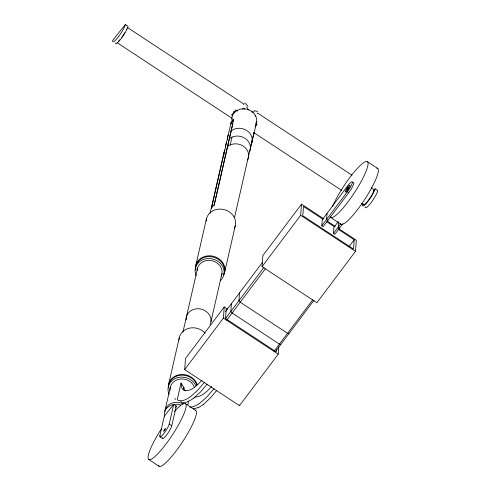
<?xml version="1.0" encoding="UTF-8"?>
<svg xmlns="http://www.w3.org/2000/svg" width="491" height="491" viewBox="0 0 491 491"><rect width="100%" height="100%" fill="white"/><g stroke="black" fill="none" stroke-linecap="round" stroke-linejoin="round"><path stroke-width="0.74" d="M185.291 390.965A113.869 21.273 -56.7 0 1 183.88 387.503L181.038 383.041L181.731 387.816A117.674 21.985 -56.7 0 0 184.751 390.572C191.926 391.29 197.431 384.926 202.004 380.273M278.784 346.75L278.225 354.152L239.504 405.67L184.665 369.606L185.5 358.504L224.227 306.985L227.413 309.078M184.665 369.606L223.393 318.088L224.227 306.985M226.21 309.25L225.516 318.53L276.237 351.887L276.396 349.745M231.384 303.739L230.801 311.497L232.126 313.006L279.416 344.111L280.834 344.406M239.498 292.937L238.914 300.701L240.24 302.21L287.536 333.315L288.954 333.604M239.504 405.67L239.565 404.848M338.477 228.499L356.331 240.24L355.496 251.343L316.891 302.708L262.059 266.644L262.894 255.535L301.499 204.176L323.815 218.857M262.059 266.644L300.664 215.285L301.499 204.176M321.814 225.756L322.274 219.68L347.873 185.623A8.353 1.559 -56.7 0 1 352.409 182.321A8.353 1.559 -56.7 0 1 347.413 191.699L321.814 225.756L323.188 226.658L348.788 192.601A8.353 1.559 -56.7 0 0 353.219 185.144A8.353 1.559 -56.7 0 0 352.857 182.726M327.037 213.34L326.583 219.422L327.951 220.324M342.884 223.62L334.837 234.324L333.469 233.421L333.923 227.345L338.256 221.582M338.575 222.527L338.231 227.081L339.6 227.984M338.354 229.377L354.207 239.798L353.508 249.084L302.787 215.727L303.487 206.441L323.139 219.367M168.701 383.974L179.375 337.28M195.829 265.293L206.502 218.599M165.037 410.329L170.371 386.982M210.062 213.364L223.951 152.591M182.977 332.002L197.241 269.584M230.991 123.45L231.329 121.989L233.2 119.644L232.869 121.105L230.991 123.45L232.863 124.677M160.496 436.155L159.857 435.732L164.338 416.11L173.716 404.4L176.281 406.094L171.801 425.715A8.353 1.559 -56.7 0 1 166.437 435.192A8.353 1.559 -56.7 0 1 162.361 437.751M214.137 205.576L226.596 151.044A10.44 9.169 12.9 0 0 226.363 151.633M226.762 150.338L229.997 136.191M232.851 123.701L230.156 135.485A10.44 9.169 12.9 0 0 229.917 136.068M230.23 144.919L232.004 137.136M159.857 435.732A8.353 1.559 -56.7 0 0 163.65 433.774A8.353 1.559 -56.7 0 0 169.229 424.028L173.716 404.4M181.038 383.041L177.22 399.754C179.706 401.583 183.088 400.742 185.666 399.551A80.671 15.074 -56.7 0 0 190.852 396.409L197.542 390.394L204.416 382.354M180.792 401.049C180.927 404.001 186.482 402.227 188.403 401.356M183.481 389.289L183.898 387.479M187.857 404.652L188.685 401.037M234.526 217.433L249.453 152.118A12.527 11.005 12.9 0 0 245.07 138.333A12.527 11.005 12.9 0 0 229.254 138.836M249.612 151.412L253.927 132.558A12.527 11.005 12.9 0 1 253.614 133.129M250.49 147.969L252.27 140.187M210.946 321.697L221.987 273.377M224.577 272.523L235.25 225.829M252 142.261L256.462 122.732M242.56 109.229L243.757 108.137L244.954 109.223M225.522 311.533L262.274 262.642M225.387 318.696L263.968 267.374M226.713 320.206L265.293 268.884M333.469 233.421L340.613 223.914M349.15 246.525L354.207 239.798M274.009 351.31L312.583 299.983M275.426 351.605L314.001 300.277M207.153 384.158L200.285 392.199L193.614 398.176M214.008 388.663L207.141 396.71L200.469 402.688A80.671 15.074 -56.7 0 1 195.283 405.824L192.349 406.879L189.741 407.113M216.752 390.468L209.884 398.508L203.213 404.486M125.34 24.55L112.697 40.348A11.275 2.105 -56.7 0 0 117.865 37.506A11.275 2.105 -56.7 0 0 125.34 24.55L128.083 26.354A11.275 2.105 -56.7 0 1 121.179 38.574A11.275 2.105 -56.7 0 1 115.367 42.907M243.567 104.7L244.002 104.153L127.261 27.379M257.106 113.599L257.542 113.059L351.955 175.152M256.044 122.566L256.854 121.553M175.348 407.266L176.281 406.094M373.234 191.152L375.106 188.808L377.849 190.612A11.275 2.105 -56.7 0 1 370.65 203.213A11.275 2.105 -56.7 0 1 365.144 206.815M211.603 386.583C207.19 391.192 202.071 396.808 195.246 397.047M198.002 407.665L193.233 408.929M251.717 111.979L254.473 111.838M367.606 161.821L377.886 168.585M371.098 187.74L374.283 189.833A9.814 1.835 -56.7 0 1 368.029 200.776A9.814 1.835 -56.7 0 1 363.23 203.931M237.472 111.156L235.6 109.923A9.814 1.835 -56.7 0 1 231.549 114.98L232.795 115.802M255.891 123.272L257.143 124.088A9.814 1.835 -56.7 0 1 255.044 126.942M233.618 111.678L234.759 112.427M347.413 191.699L348.788 192.601M116.981 42.613L232.194 118.392M254.117 132.809L341.644 190.367M361.45 203.391L363.365 204.649M330.455 217.268L340.736 224.025M327 220.95L335.292 226.4M326.945 221.871L334.555 226.873M300.664 215.285L355.496 251.343M223.393 318.088L278.225 354.152M185.395 403.62L195.682 410.384M169.229 424.028L171.801 425.715M159.968 436.867L162.539 438.561M148.828 459.521L159.109 466.284M246.666 106.7L248.17 109.646M255.081 115.538L255.252 116.115M254.129 110.745A9.243 6.303 51.9 0 1 257.72 111.727M375.106 188.808A11.275 2.105 -56.7 0 1 367.624 201.764A11.275 2.105 -56.7 0 1 362.462 204.606M231.028 131.054A12.527 11.005 12.9 0 1 246.85 130.551A12.527 11.005 12.9 0 1 251.232 144.336M227.394 139.475A12.527 11.005 12.9 0 1 228.407 134.331M231.838 120.019A12.527 11.005 12.9 0 1 246.304 109.063A12.527 11.005 12.9 0 1 255.75 124.739M225.615 147.257A12.527 11.005 12.9 0 1 226.627 142.114M227.474 146.619A12.527 11.005 12.9 0 1 243.29 146.115A12.527 11.005 12.9 0 1 247.673 159.9M223.878 155.438A12.527 11.005 12.9 0 1 224.847 149.896M228.137 143.851A10.44 9.169 12.9 0 1 228.376 143.262M126.715 28.944A9.814 1.835 -56.7 0 1 126.433 29.589M124.843 32.627A9.814 1.835 -56.7 0 1 121.75 37.341M119.804 39.771A9.814 1.835 -56.7 0 1 118.417 41.213M244.665 103.079A9.243 6.653 36.2 0 1 247.918 106.234M248.231 109.916A7.426 6.794 -12.2 0 1 248.274 110.187M195.031 410.212A33.4 6.242 -56.7 0 1 181.952 442.747A33.4 6.242 -56.7 0 1 158.39 465.13M174.446 411.526A33.4 6.242 -56.7 0 1 181.83 418.541A33.4 6.242 -56.7 0 1 151.21 459.202A33.4 6.242 -56.7 0 1 161.662 428.502M197.161 270.627A12.527 11.005 12.9 0 1 212.18 260.782A12.527 11.005 12.9 0 1 221.116 276.31M186.144 319.923A12.527 11.005 12.9 0 1 200.598 308.986A12.527 11.005 12.9 0 1 210.068 324.631M195.578 269.872A14.613 12.834 12.9 0 1 211.793 256.805A14.613 12.834 12.9 0 1 223.847 274.303M196.185 275.739A14.613 12.834 12.9 0 1 201.961 260.126A14.613 12.834 12.9 0 1 220.557 263.538A14.613 12.834 12.9 0 1 220.827 280.257M195.516 269.246A14.822 13.018 12.9 0 1 212.658 256.118A14.822 13.018 12.9 0 1 223.681 274.886M206.14 221.202A14.822 13.018 12.9 0 1 224.074 209.596A14.822 13.018 12.9 0 1 234.354 228.192M197.167 269.209A13.153 11.551 12.9 0 1 197.13 268.012M168.438 387.092A14.613 12.834 12.9 0 1 181.019 375.198A14.613 12.834 12.9 0 1 196.891 385.11M169.088 394.298A14.613 12.834 12.9 0 1 176.969 377.825A14.613 12.834 12.9 0 1 195.946 385.779M170.107 390.32A12.527 11.005 12.9 0 1 180.222 379.046A12.527 11.005 12.9 0 1 194.454 387.479M168.388 387.927A14.822 13.018 12.9 0 1 180.357 374.578A14.822 13.018 12.9 0 1 197.204 384.563M179.012 339.882A14.822 13.018 12.9 0 1 188.894 328.289A14.822 13.018 12.9 0 1 205.097 333.107M175.625 399.404A13.03 1 29.1 0 1 174.931 398.459M193.595 398.213A80.671 15.074 -56.7 0 1 188.427 401.319M195.025 397.446A117.036 21.868 -56.7 0 1 194.755 397.127M203.194 404.523A80.671 15.074 -56.7 0 1 198.02 407.628M164.823 411.409A12.527 11.005 12.9 0 1 183.26 404.032M164.497 416.755A12.527 11.005 12.9 0 1 180.67 405.026M376.658 168.198A33.4 6.242 -56.7 0 1 364.623 199.585A33.4 6.242 -56.7 0 1 340.404 223.448M332.517 206.484A33.4 6.242 -56.7 0 1 363.095 163.061A33.4 6.242 -56.7 0 1 357.135 188.434A33.4 6.242 -56.7 0 1 330.124 216.691M231.095 122.554L211.535 208.159A12.527 11.005 12.9 0 1 214.156 204.876L233.722 119.276A12.527 11.005 12.9 0 0 231.095 122.554M164.264 430.779A1.669 0.313 -56.7 0 0 165.473 428.496A1.669 0.313 -56.7 0 0 163.89 430.368A1.669 0.313 -56.7 0 0 164.264 430.779M346.953 190.901A4.173 0.779 -56.7 0 0 349.966 185.193A4.173 0.779 -56.7 0 0 346.008 189.882A4.173 0.779 -56.7 0 0 346.953 190.901M347.382 189.538A1.669 0.313 -56.7 0 0 348.585 187.255A1.669 0.313 -56.7 0 0 347.002 189.133A1.669 0.313 -56.7 0 0 347.382 189.538"/></g></svg>
